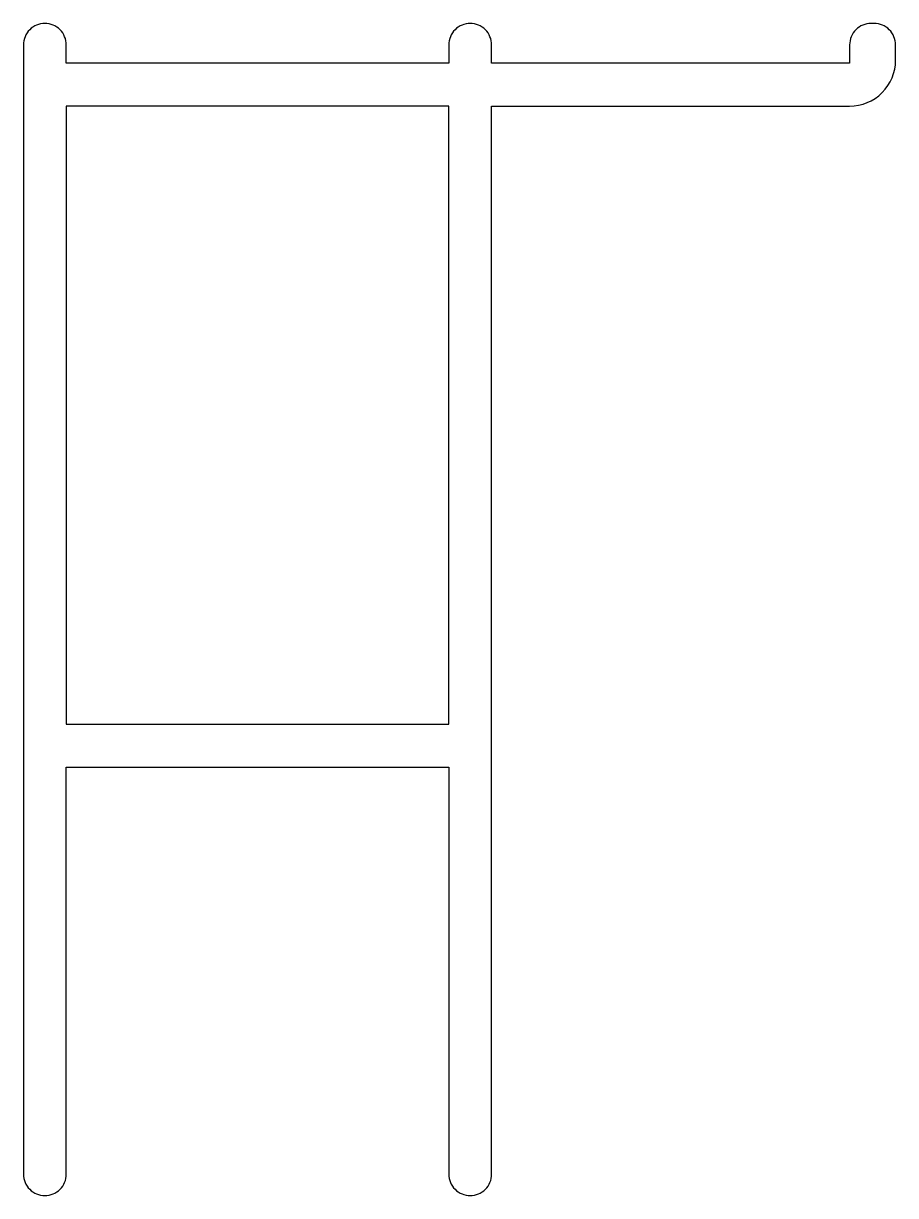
# Model space of a CAD drawing. Extents: x 941.5 to 970, y -24.9 to 13.4.
import ezdxf

# ---------------------------------------------------------------- set-up
doc = ezdxf.new("R2010")
doc.units = 0
doc.header["$LTSCALE"] = 15
doc.layers.get('0').update_dxf_attribs({"linetype": 'CONTINUOUS'})

msp = doc.modelspace()

# ---------------------------------------------------------------- linework, layer by layer
at = {"ltscale": 0.05}
msp.add_lwpolyline([(955.432, 12.743), (955.432, 12.143), (942.932, 12.143), (942.932, 12.743, 0.414214), (942.232, 13.443), (942.232, 13.443, 0.414214), (941.532, 12.743), (941.532, -24.157, 0.414214), (942.232, -24.857, 0.414214), (942.932, -24.157), (942.932, -10.857), (955.432, -10.857), (955.432, -24.157, 0.414214), (956.132, -24.857, 0.414214), (956.832, -24.157), (956.832, 10.743), (968.532, 10.743, 0.414214), (970.032, 12.243), (970.032, 12.743, 0.414214), (969.332, 13.443), (969.232, 13.443, 0.414214), (968.532, 12.743), (968.532, 12.143), (956.832, 12.143), (956.832, 12.743, 0.414214), (956.132, 13.443, 0.414214)], format="xyb", close=True, dxfattribs=at)
msp.add_lwpolyline([(955.432, -9.457), (955.432, 10.743), (942.932, 10.743), (942.932, -9.457)], close=True, dxfattribs=at)

doc.saveas('drawing.dxf')
